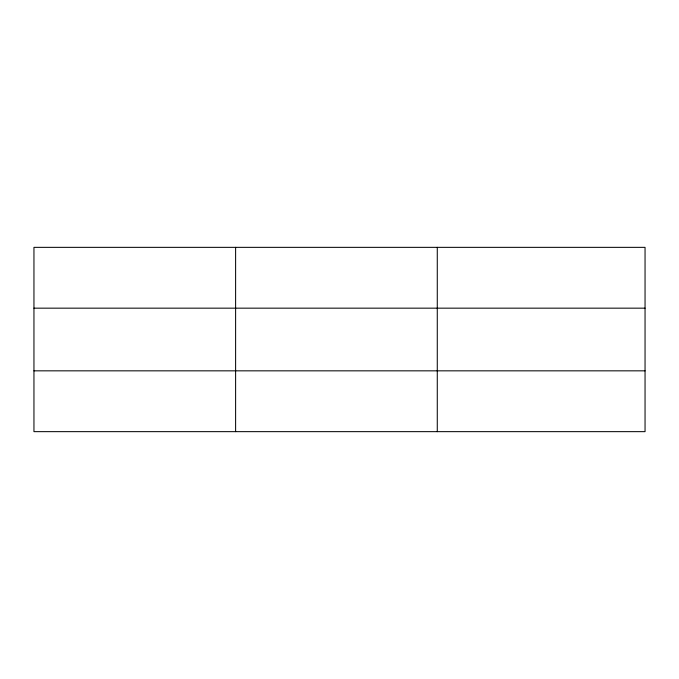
<?xml version="1.0" encoding="UTF-8"?>
<svg xmlns="http://www.w3.org/2000/svg" width="679" height="679" viewBox="0 0 679 679"><rect width="100%" height="100%" fill="white"/><g stroke="black" fill="none" stroke-linecap="round" stroke-linejoin="round"><path stroke-width="1.02" d="M235.613 431.649L235.613 247.351M437.276 431.649L437.276 247.351M645.05 370.836L645.05 431.649L33.95 431.649L33.95 247.351L645.05 247.351L645.05 370.836L33.95 370.836M33.95 308.164L645.05 308.164"/></g></svg>
